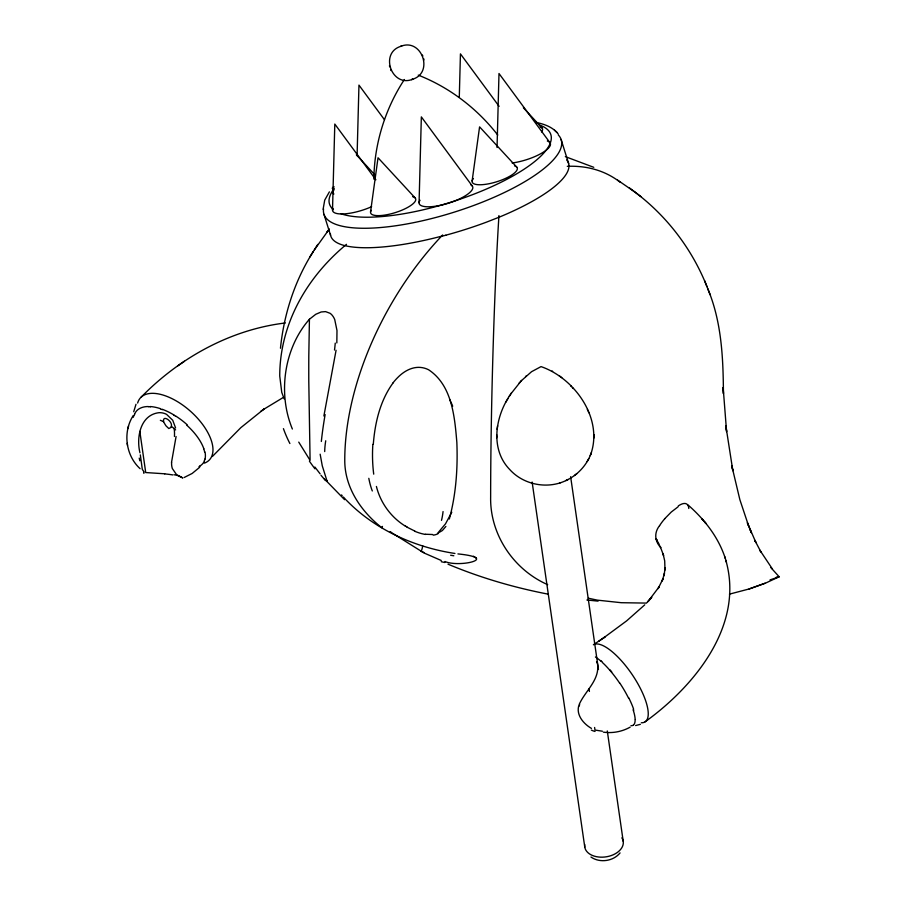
<?xml version="1.0" encoding="UTF-8"?>
<svg xmlns="http://www.w3.org/2000/svg" width="906" height="906" viewBox="0 0 906 906"><rect width="100%" height="100%" fill="white"/><g stroke="black" fill="none" stroke-linecap="round" stroke-linejoin="round"><path stroke-width="1.36" d="M133.386 417.224L133.386 415.763M373.872 179.128C374.28 143.975 385.084 108.856 404.404 79.49M332.513 210.045L334.801 124.054L375.865 179.796M357.089 155.628L358.957 85.107L384.495 119.773M419.07 202.718L421.347 116.897L472.377 186.16M459.297 96.829L460.441 53.873L499.093 106.319M497.043 147.485L498.991 73.511L549.874 142.57M336.828 342.944L336.987 330.509L334.733 319.569A24.519 13.85 -79.6 0 0 330.09 313.306L325.571 311.619L321.177 311.97L315.764 314.291L309.433 319.252L308.799 355.979A237.191 10.374 88.2 0 0 308.787 381.324L310.09 460.361L298.742 442.117M566.737 480.18C548.119 489.625 523.747 485.072 509.772 469.568C489.976 449.297 495.22 416.692 510.021 395.129M171.506 462.456L176.081 436.522M520.871 381.154L531.539 371.709L541.041 366.613C574.551 378.13 603.237 418.164 590.882 453.951M373.295 444.325C374.959 422.796 380.124 400.645 393.057 382.944M336.069 350.282L323.884 416.013M333.034 192.027L333.782 186.591M370.543 211.959L378.029 157.757L415.095 197.893M472.128 180.928L479.58 126.863L516.76 167.112M280.464 348.232C283.929 314.076 294.767 280.588 313.25 251.585M497.088 429.297L497.315 427.791M497.394 427.224L497.62 425.741M132.989 415.956C122.627 432.366 125.753 455.605 140.09 468.685M133.726 411.72L136.002 404.269M171.359 426.352C172.967 421.471 162.344 414.019 163.578 421.72A30.272 15.527 40.8 0 0 166.058 425.922L168.799 428.527L170.917 427.473A17.305 8.879 40.8 0 0 171.03 427.236L171.359 426.352A28.924 14.836 40.8 0 1 175.617 429.931M175.583 427.926L172.718 420.248L166.557 414.359A16.161 15.051 -48.5 0 0 159.082 412.672C140.317 414.801 136.16 437.405 139.954 452.774M128.539 426.047L127.871 428.629M578.651 706.114C576.25 715.446 583.894 724.087 591.437 728.379M449.331 518.991C456.092 494.11 457.87 468.006 456.839 442.309C454.687 416.749 452.06 385.22 428.561 369.739A24.519 22.65 74.2 0 0 418.108 367.349C410.112 367.61 402.955 372.14 397.519 377.734A64.575 60.034 42.4 0 0 393 382.898M579.16 704.506C585.095 690.995 599.84 680.1 597.541 664.007A16.161 10.51 -54.6 0 0 596.533 661.776M134.609 414.144L134.348 414.857A42.322 21.098 38 0 0 134.099 415.786M565.854 480.61C577.156 475.435 586.318 465.775 590.791 454.166M590.236 455.605L591.448 452.49M451.8 512.207L445.526 523.804L437.519 533.396L442.355 530.531L445.877 526.443M505.99 402.026L506.68 400.78M507.281 399.705L507.938 398.515M587.19 461.539L588.809 458.629M659.534 525.673C654.075 532.66 654.562 540.95 660.757 547.632L660.078 546.137L663.588 555.469L663.079 553.815L664.71 560.905L664.993 570.01L665.174 567.869L663.973 575.706L664.483 573.475L662.139 580.995L663.011 578.764L658.118 588.606L659.375 586.499L647.971 601.584L651.765 597.269L650.18 599.081M314.439 249.739L329.127 229.309M309.807 257.055L317.791 244.405M510.746 394.019L521.539 380.429M509.297 396.262L511.437 392.944M329.388 191.868L324.722 200.124L323.102 209.297M326.59 232.344L329.308 229.116M664.676 518.764L671.267 512.037L678.016 506.862M332.208 188.301L333.657 186.704M212.332 456.522L240.826 427.666L264.008 409.048L260.713 411.403M647.201 602.32L649.534 599.806M519.183 382.978L519.908 382.196M620.066 852.92C613.237 861.312 599.851 863.225 590.961 857.042M141.177 397.1C179.581 357.859 230.486 329.546 285.413 322.966M309.433 319.252C283.85 348.289 277.666 393.51 292.366 429.025M644.766 604.823L626.635 620.87L603.532 637.937M199.648 467.303L192.174 473.453L184.156 477.507M525.537 376.556L526.171 376.013M574.449 475.525L576.794 473.679M645.174 721.765C694.585 686.148 744.381 625.378 725.865 560.406M327.089 481.245L322.276 465.831L320.158 454.212M598.73 641.255L605.038 636.907L593.373 644.8M184.439 361.245L177.825 365.798M263.182 409.637L283.182 397.53M630.168 727.133C622.105 731.674 612.547 733.475 603.385 732.15M567.167 479.965L568.13 479.489M729.443 594.143L749.047 588.991L766 582.909L779.16 576.771L770.859 567.62M400.746 46.353C379.184 53.046 391.834 87.939 412.683 79.23C434.223 72.548 421.584 37.644 400.746 46.353L401.743 46.025M749.047 588.991L765.151 583.249M640.361 724.336L635.627 725.547M559.727 482.943L560.35 482.751M445.82 235.209L441.29 236.409M776.397 577.156L779.16 576.771A1926.722 784.437 -71.6 0 1 770.043 579.885M432.626 534.517L425.492 534.246M602.388 731.221L594.982 730.043L594.608 727.473M646.646 603.09L621.278 602.705L597.314 600.134L588.187 598.175M164.699 473.793L145.719 472.547L139.83 431.403M586.907 599.999L598.107 601.131M457.938 553.917C499.987 558.096 459.818 567.847 444.925 561.505M454.937 553.464C414.404 547.292 374.654 529.523 345.967 499.795M536.114 122.435C544.291 124.088 552.887 127.089 558.164 133.941M547.937 594.11C513.736 587.484 480.135 577.666 448.006 564.178M565.333 156.636L593.77 167.316M441.267 560.497L424.11 553.022L392.513 533.249M179.286 476.341L180.532 476.749M418.244 75.119C449.512 87.35 477.213 108.55 497.768 135.051M181.041 476.952L182.786 477.983L176.568 474.665L172.367 468.595A23.896 15.142 -52.5 0 1 171.608 462.411M414.869 531.109L406.998 527.145M421.165 551.29L423.985 552.569M547.677 584.653C513.566 569.738 489.784 534.393 490.644 496.907A221.97 8.381 -88.5 0 1 498.946 215.571M326.862 481.211L325.073 479.648M552.06 371.007L552.649 371.324M144.077 471.969L142.299 469.353L140.328 454.891M473.362 556.216L476.465 558.096M173.929 415.186L175.821 416.352M617.598 180.113L634.789 191.97M404.925 525.865C390.803 517.02 380.395 502.637 376.409 486.454M390.203 531.596L391.743 532.694M635.14 192.253C667.133 216.319 692.297 249.422 706.974 286.67M629.33 187.836L640.848 196.579M559.24 375.673L559.919 376.194M561.04 377.066L561.788 377.643M657.314 540.27L656.374 539.319M688.198 505.118C705.615 520.372 720.304 539.727 726.465 562.332M554.415 130.056L555.559 131.144M555.842 131.393L556.986 132.491M344.597 499.682L324.076 478.572M570.644 385.741L571.414 386.568M572.365 387.621L573.181 388.493M345.322 499.115L343.408 497.043M523.362 107.735L542.128 128.052M356.352 154.801L374.959 174.949M341.528 494.925L342.151 495.627M703.022 520.033L701.912 518.719L706 523.532L704.845 522.162M320.112 473.838L314.858 467.02M772.478 569.093L759.885 550.225L760.927 551.981L754.766 540.236L755.921 542.592L747.348 522.728L751.323 532.694L750.157 529.75M619.681 682.909L620.95 684.823A42.333 12.174 56.2 0 1 627.926 696.895L628.605 698.141M655.978 538.606L659.183 544.393M449.761 399.682L450.769 401.811M587.348 409.433L587.903 410.633M588.311 411.528L588.877 412.751M422.377 55.017L422.842 56.025M390.577 69.558L391.041 70.566M451.279 402.876L452.706 406.205M707.711 288.595C721.663 321.755 723.226 358.119 723.418 393.612L723.147 387.508L726.589 431.63L725.853 425.809L732.841 470.712L731.754 465.605L739.862 499.67L748.628 525.956M704.585 280.611L710.145 294.744M284.19 398.9L281.755 392.389L279.739 376.024A221.97 180.985 -5.3 0 1 346.488 244.326M633.351 709.364L633.702 710.451M330.577 235.334L323.986 214.394M561.108 139.535L568.64 163.544M724.63 556.443L725.219 558.322M389.455 65.674L389.693 66.818M423.736 58.765L423.963 59.909M127.18 443.294L127.508 445.435M570.633 476.715L598.436 669.477M607.292 730.938L623.215 841.289M589.036 688.877L589.41 691.448M532.128 482.049L584.778 847.144M594.166 434.654L594.177 436.137M594.166 436.375L594.177 437.858M496.681 434.676L496.681 436.16M496.681 436.488L496.692 437.972M139.83 460.814A31.597 4.734 83.4 0 1 139.23 458.096M143.929 473.362A35.798 8.664 -24.1 0 1 143.646 472.139M164.733 473.906A16.251 2.378 5.6 0 1 172.842 474.937M174.099 474.744A16.976 2.616 5.6 0 1 179.456 476.103M178.958 476.126A18.494 2.152 7.6 0 1 179.728 476.363M174.133 428.402A29.887 22.514 -84 0 1 174.439 436.466M134.62 414.144A42.333 21.087 38.4 0 1 139.252 408.731L140.351 408.164A42.333 21.166 38.7 0 1 148.301 406.534M148.448 406.737A42.322 20.895 37.8 0 1 150.453 406.828M150.271 406.545A42.333 21.246 38.7 0 1 160.339 408.629M160.453 408.968A42.322 20.713 37.9 0 1 162.434 409.671M162.344 409.308A42.333 21.189 38.4 0 1 173.963 414.982M175.979 416.205A42.322 21.042 38.2 0 1 187.157 424.767M186.681 425.107A42.322 20.215 38.3 0 1 203.827 448.742M203.725 448.708A42.31 20.226 39.2 0 1 204.609 451.901M205.05 452.083A42.322 20.793 37.6 0 1 205.005 459.229M204.835 459.127A42.322 20.589 38.7 0 1 204.348 460.848M204.45 460.916A42.333 20.759 36.9 0 1 199.898 465.99M200.011 466.092A42.322 20.849 38.4 0 1 198.98 466.658M137.644 403.034A46.387 23.375 41.7 0 1 190.872 411.607A46.387 23.375 41.7 0 1 204.394 463.125M160.351 420.316A28.924 14.836 40.8 0 1 163.578 421.72M579.047 706.159A31.597 22.061 -5.1 0 1 579.67 704.596M595.049 731.459A35.798 23.477 70.6 0 1 591.335 730.089M600.735 660.576A42.322 12.072 56 0 1 602.139 661.81M628.775 697.892A42.322 12.072 56 0 1 633.577 709.07M633.192 710.01A42.322 11.608 56.9 0 1 635.14 719.002M635.129 719.568A42.322 11.665 57.2 0 1 633.441 725.06M633.328 725.162A42.322 11.789 56.6 0 1 630.961 725.683M595.423 656.997A42.333 12.072 55.8 0 1 600.927 661.176M602.309 662.411A42.333 12.152 56.1 0 1 619.534 682.977M609.987 669.885A42.322 12.197 56.2 0 1 611.754 671.969M594.064 644.449A46.387 15.685 55.9 0 1 635.967 680.508A46.387 15.685 55.9 0 1 641.312 722.762M678.288 505.933A26.693 9.524 -57.1 0 1 688.787 508.493M664.71 518.787A20.532 6.195 -48.5 0 0 660.406 524.381A20.804 6.636 -48.1 0 0 659.613 525.65M558.3 134.971A124.337 37.067 -17.4 0 1 453.917 212.242A124.337 37.067 -17.4 0 1 323.544 208.856M445.82 235.198A124.292 33.42 -16.9 0 0 487.088 221.913L498.844 217.304A124.428 33.375 -16.9 0 0 568.957 166.274A124.382 32.99 -17 0 0 566.658 159.932M441.165 236.307A124.382 32.99 -17 0 1 344.744 245.594M344.62 245.583A124.428 33.114 -16.9 0 1 330.362 233.623M539.206 124.903A115.968 34.575 -17.4 0 1 490.52 187.225A115.968 34.575 -17.4 0 1 341.098 213.793M333.419 209.66A115.968 34.575 -17.4 0 1 334.099 188.652M621.844 837.835A19.434 12.797 -8.2 0 1 606.861 856.714A19.434 12.797 -8.2 0 1 584.755 844.551M422.728 545.876A19.558 11.257 -60.2 0 1 421.245 551.301M444.925 562.501A267.055 128.811 86.9 0 1 441.245 561.697M382.468 526.397A13.284 7.644 -60.2 0 0 381.834 527.734C360.984 511.448 344.518 487.235 344.767 459.976A221.97 127.689 -60.2 0 1 442.66 234.96M453.815 555.763A116.285 28.652 2 0 1 450.633 555.242M289.886 443.521A99.581 65.617 45.8 0 1 283.431 428.64M314.96 468.821A39.751 7.214 55.9 0 1 309.41 461.165M325.65 480.486A22.412 1.54 53.9 0 1 321.007 475.288M326.964 481.097A32.31 2.061 54.8 0 1 326.658 480.916M324.699 451.573A91.574 50.034 -51.3 0 1 325.73 440.769M321.336 441.449A189.037 47.225 -71.3 0 1 325.129 414.552M335.243 343.125A64.575 25.187 -83.2 0 1 334.518 350.033M567.292 166.319A221.97 127.689 -60.2 0 1 620.406 182.412M437.972 533.77A39.751 18.596 31.4 0 1 433.261 535.174M425.526 534.438A22.412 9.117 25.2 0 1 414.835 531.301M407.134 527.043A32.31 13.488 24.6 0 1 405.073 525.786M372.298 490.961A91.574 54.394 -69.4 0 1 368.81 478.323M373.714 474.155A189.037 153.035 -41.6 0 1 372.853 444.393M443.057 511.573A99.581 41.574 67.1 0 1 441.494 520.372M412.592 196.636A23.613 7.044 -17.4 0 1 396.386 212.253A23.613 7.044 -17.4 0 1 371.211 210.317M514.483 165.832A23.613 7.044 -17.4 0 1 496.499 181.834A23.613 7.044 -17.4 0 1 473.43 178.539M540.055 126.761A23.613 7.044 -17.4 0 1 541.562 131.936M333.895 194.02A23.613 7.044 -17.4 0 1 333.974 189.852M371.641 206.681A28.052 8.358 -17.4 0 1 343.476 213.929A28.052 8.358 -17.4 0 1 332.898 208.425M470.961 184.949A28.052 8.358 -17.4 0 1 447.326 203.544A28.052 8.358 -17.4 0 1 420.033 200.249M547.337 141.03A28.052 8.358 -17.4 0 1 543.034 152.367A28.052 8.358 -17.4 0 1 512.128 162.989M412.683 79.23L411.686 79.558L412.683 79.23"/></g></svg>
